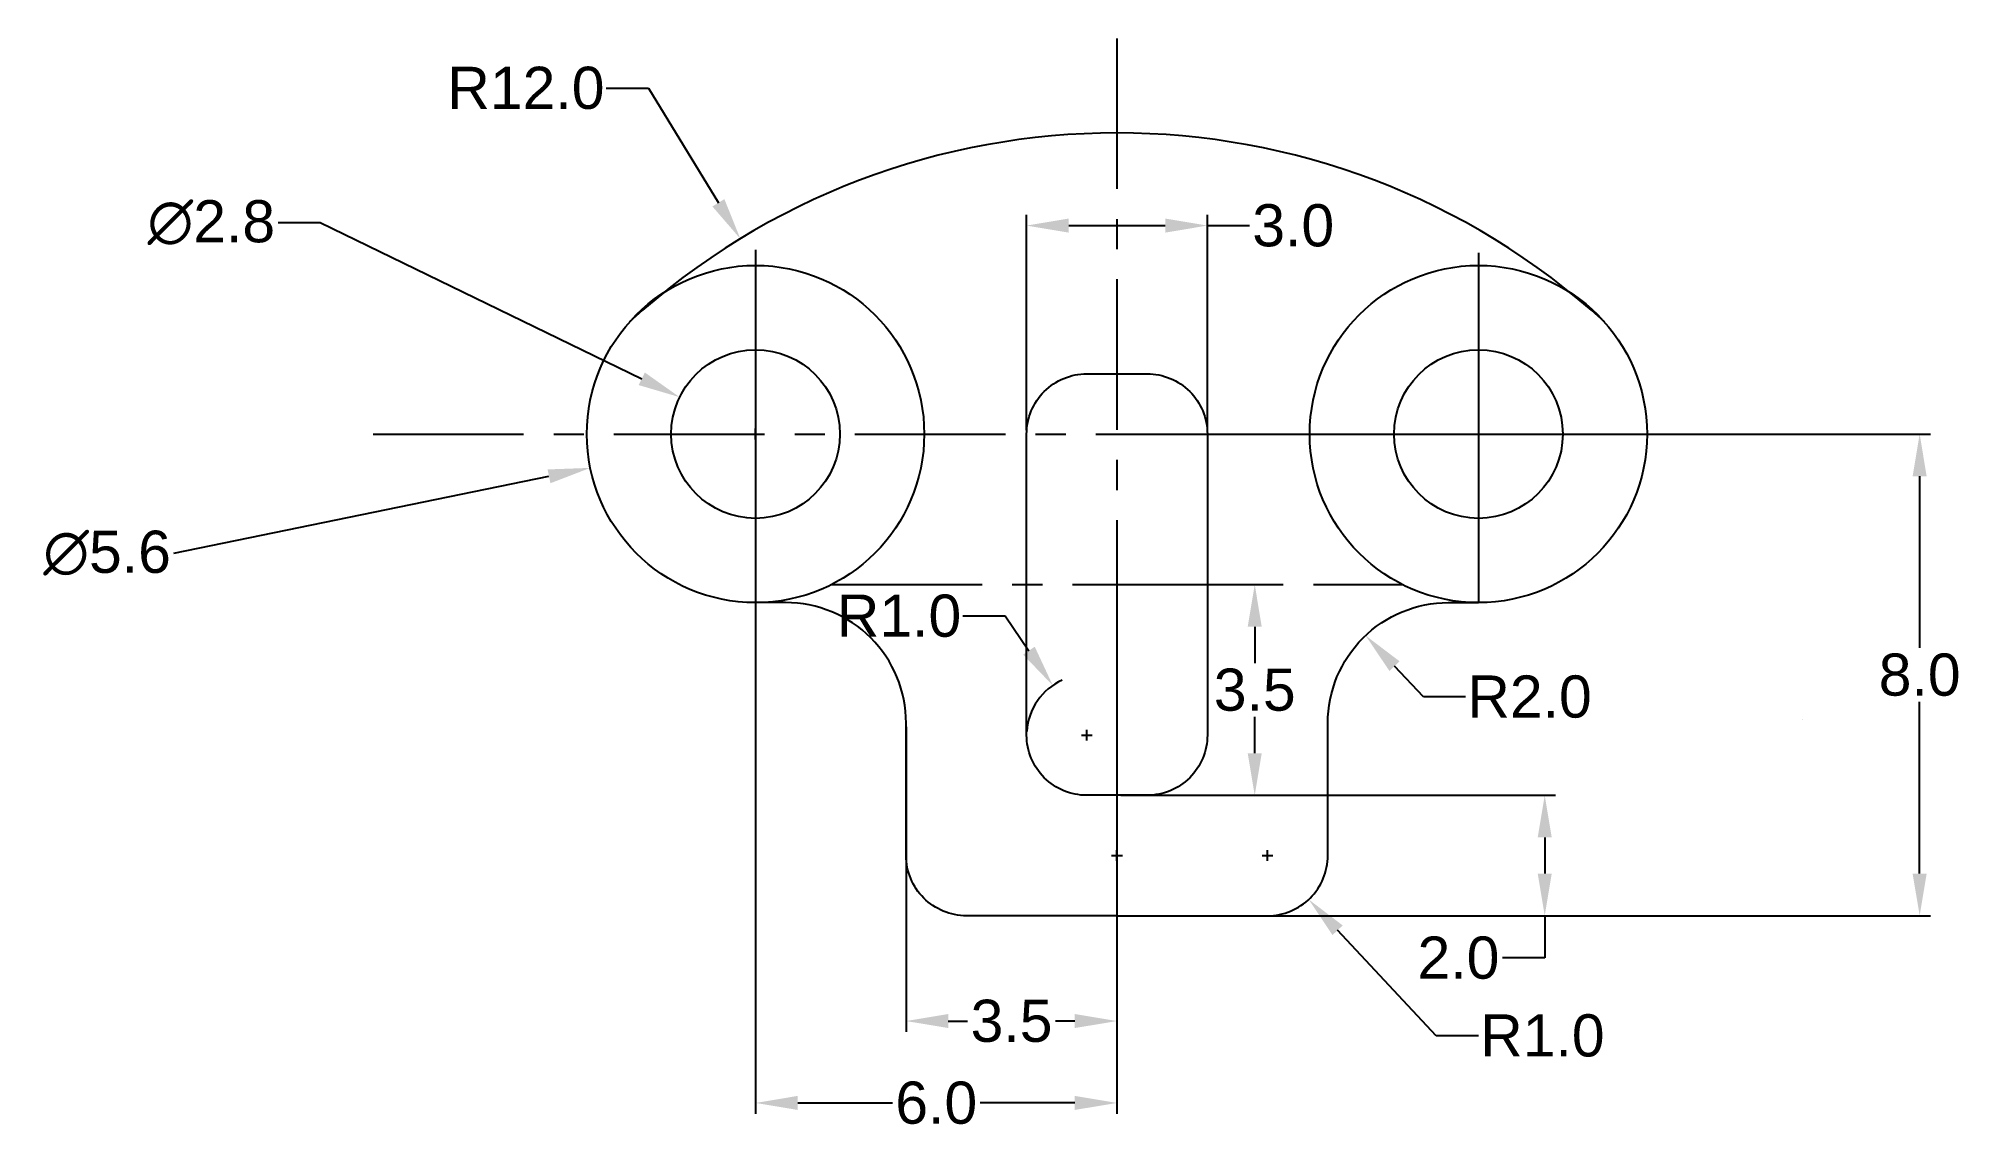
# Model space of a CAD drawing. Header units: inches. Extents: x 14.1 to 46, y 1.3 to 19.5.
import ezdxf

# ---------------------------------------------------------------- set-up
doc = ezdxf.new("R2010")
doc.units = ezdxf.units.IN
doc.header["$MEASUREMENT"] = 0
doc.linetypes.add('CENTERX2', pattern=[4, 2.5, -0.5, 0.5, -0.5])
doc.layers.get('0').update_dxf_attribs({"color": 12})
doc.layers.add('DIM', color=7, linetype='Continuous')
doc.styles.get("Standard").update_dxf_attribs({"font": 'arial.ttf'})
doc.dimstyles.get("Standard").update_dxf_attribs({"dimtxt": 0.7, "dimasz": 0.7, "dimexe": 0.18, "dimexo": 0.0625, "dimgap": 0.09, "dimtad": 0, "dimtih": 1, "dimtoh": 1, "dimdec": 1, "dimzin": 0, "dimdsep": 46, "dimtxsty": 'Standard', "dimcen": 0.09, "dimadec": 0, "dimazin": 0, "dimtfac": 1, "dimtdec": 1, "dimtofl": 0, "dimtmove": 0, "dimatfit": 3, "dimfxl": 1, "dimtolj": 1, "dimtzin": 0, "dimarcsym": 0})

# ---------------------------------------------------------------- blocks, each defined once
blk = doc.blocks.new('*D2')
at = {"layer": 'Defpoints', "color": 0, "transparency": 16777216}
for p in [(33.535, 16.371), (30.535, 12.909), (33.535, 12.909)]:
    blk.add_point(p, dxfattribs=at)
at = {"layer": 'DIM', "color": 0, "lineweight": -2, "transparency": 16777216}
for p, q in [((30.535, 12.971), (30.535, 16.551)), ((31.235, 16.371), (32.835, 16.371)), ((33.535, 12.971), (33.535, 16.551)), ((33.535, 16.371), (34.235, 16.371))]:
    blk.add_line(p, q, dxfattribs=at)
at = {"layer": 'DIM', "color": 0, "transparency": 16777216}
for points in [[(31.235, 16.488), (31.235, 16.254), (30.535, 16.371)], [(32.835, 16.488), (32.835, 16.254), (33.535, 16.371)]]:
    blk.add_solid(points, dxfattribs=at)
at = {"layer": 'DIM', "color": 0, "transparency": 16777216, "insert": (34.961, 16.371), "char_height": 0.7, "attachment_point": 5}
blk.add_mtext('\\A1;3.0', dxfattribs=at)
blk = doc.blocks.new('*D3')
at = {"layer": 'Defpoints', "color": 0, "transparency": 16777216}
for p in [(28.535, 8.109), (32.035, 8.109), (32.035, 3.16)]:
    blk.add_point(p, dxfattribs=at)
at = {"layer": 'DIM', "color": 0, "lineweight": -2, "transparency": 16777216}
for p, q in [((28.535, 8.046), (28.535, 2.98)), ((32.035, 8.046), (32.035, 2.98)), ((29.235, 3.16), (29.555, 3.16)), ((31.335, 3.16), (31.015, 3.16))]:
    blk.add_line(p, q, dxfattribs=at)
at = {"layer": 'DIM', "color": 0, "transparency": 16777216}
for points in [[(29.235, 3.277), (29.235, 3.044), (28.535, 3.16)], [(31.335, 3.277), (31.335, 3.044), (32.035, 3.16)]]:
    blk.add_solid(points, dxfattribs=at)
at = {"layer": 'DIM', "color": 0, "transparency": 16777216, "insert": (30.285, 3.16), "char_height": 0.7, "attachment_point": 5}
blk.add_mtext('\\A1;3.5', dxfattribs=at)
blk = doc.blocks.new('*D4')
at = {"layer": 'Defpoints', "color": 0, "transparency": 16777216}
for p in [(32.035, 6.909), (32.035, 4.909), (39.136, 4.909)]:
    blk.add_point(p, dxfattribs=at)
at = {"layer": 'DIM', "color": 0, "lineweight": -2, "transparency": 16777216}
for p, q in [((32.098, 6.909), (39.316, 6.909)), ((39.136, 6.209), (39.136, 5.609)), ((32.098, 4.909), (39.316, 4.909)), ((39.136, 4.909), (39.136, 4.209)), ((39.136, 4.209), (38.436, 4.209))]:
    blk.add_line(p, q, dxfattribs=at)
at = {"layer": 'DIM', "color": 0, "transparency": 16777216}
for points in [[(39.019, 6.209), (39.252, 6.209), (39.136, 6.909)], [(39.019, 5.609), (39.252, 5.609), (39.136, 4.909)]]:
    blk.add_solid(points, dxfattribs=at)
at = {"layer": 'DIM', "color": 0, "transparency": 16777216, "insert": (37.704, 4.209), "char_height": 0.7, "attachment_point": 5}
blk.add_mtext('\\A1;2.0', dxfattribs=at)
blk = doc.blocks.new('*D5')
at = {"layer": 'Defpoints', "color": 0, "transparency": 16777216}
for p in [(33.535, 12.909), (45.36, 12.909), (33.285, 4.909)]:
    blk.add_point(p, dxfattribs=at)
at = {"layer": 'DIM', "color": 0, "lineweight": -2, "transparency": 16777216}
for p, q in [((33.598, 12.909), (45.54, 12.909)), ((45.36, 12.209), (45.36, 9.356)), ((45.36, 5.609), (45.36, 8.461)), ((33.348, 4.909), (45.54, 4.909))]:
    blk.add_line(p, q, dxfattribs=at)
at = {"layer": 'DIM', "color": 0, "transparency": 16777216}
for points in [[(45.243, 12.209), (45.476, 12.209), (45.36, 12.909)], [(45.243, 5.609), (45.476, 5.609), (45.36, 4.909)]]:
    blk.add_solid(points, dxfattribs=at)
at = {"layer": 'DIM', "color": 0, "transparency": 16777216, "insert": (45.36, 8.909), "char_height": 0.7, "attachment_point": 5}
blk.add_mtext('\\A1;8.0', dxfattribs=at)
blk = doc.blocks.new('*D6')
at = {"layer": 'Defpoints', "color": 0, "transparency": 16777216}
for p in [(32.035, 10.409), (32.035, 6.909), (34.322, 6.909)]:
    blk.add_point(p, dxfattribs=at)
at = {"layer": 'DIM', "color": 0, "lineweight": -2, "transparency": 16777216}
for p, q in [((32.098, 10.409), (34.502, 10.409)), ((34.322, 9.709), (34.322, 9.106)), ((34.322, 7.609), (34.322, 8.211)), ((32.098, 6.909), (34.502, 6.909))]:
    blk.add_line(p, q, dxfattribs=at)
at = {"layer": 'DIM', "color": 0, "transparency": 16777216}
for points in [[(34.205, 9.709), (34.438, 9.709), (34.322, 10.409)], [(34.205, 7.609), (34.438, 7.609), (34.322, 6.909)]]:
    blk.add_solid(points, dxfattribs=at)
at = {"layer": 'DIM', "color": 0, "transparency": 16777216, "insert": (34.322, 8.659), "char_height": 0.7, "attachment_point": 5}
blk.add_mtext('\\A1;3.5', dxfattribs=at)
blk = doc.blocks.new('*D7')
at = {"layer": 'Defpoints', "color": 0, "transparency": 16777216}
for p in [(26.035, 10.883), (32.035, 10.883), (32.035, 1.8)]:
    blk.add_point(p, dxfattribs=at)
at = {"layer": 'DIM', "color": 0, "lineweight": -2, "transparency": 16777216}
for p, q in [((26.035, 10.82), (26.035, 1.62)), ((32.035, 10.82), (32.035, 1.62)), ((26.735, 1.8), (28.307, 1.8)), ((31.335, 1.8), (29.763, 1.8))]:
    blk.add_line(p, q, dxfattribs=at)
at = {"layer": 'DIM', "color": 0, "transparency": 16777216}
for points in [[(26.735, 1.917), (26.735, 1.684), (26.035, 1.8)], [(31.335, 1.917), (31.335, 1.684), (32.035, 1.8)]]:
    blk.add_solid(points, dxfattribs=at)
at = {"layer": 'DIM', "color": 0, "transparency": 16777216, "insert": (29.035, 1.8), "char_height": 0.7, "attachment_point": 5}
blk.add_mtext('\\A1;6.0', dxfattribs=at)
blk = doc.blocks.new('*D8')
at = {"layer": 'Defpoints', "color": 0, "transparency": 16777216}
for p in [(30.97, 8.733), (31.535, 7.909)]:
    blk.add_point(p, dxfattribs=at)
at = {"layer": 'DIM', "color": 0, "lineweight": -2, "transparency": 16777216}
for p, q in [((29.478, 9.888), (30.178, 9.888)), ((30.178, 9.888), (30.574, 9.311)), ((31.535, 7.819), (31.535, 7.999)), ((31.445, 7.909), (31.625, 7.909))]:
    blk.add_line(p, q, dxfattribs=at)
blk.add_arc((31.535, 7.909), 1, 114.1247, 176.419, dxfattribs=at)
at = {"layer": 'DIM', "color": 0, "transparency": 16777216}
blk.add_solid([(30.67, 9.377), (30.477, 9.245), (30.97, 8.733)], dxfattribs=at)
at = {"layer": 'DIM', "color": 0, "transparency": 16777216, "insert": (28.417, 9.888), "char_height": 0.7, "attachment_point": 5}
blk.add_mtext('\\A1;R1.0', dxfattribs=at)
blk = doc.blocks.new('*D10')
at = {"layer": 'Defpoints', "color": 0, "transparency": 16777216}
for p in [(36.162, 9.563), (37.535, 8.109)]:
    blk.add_point(p, dxfattribs=at)
at = {"layer": 'DIM', "color": 0, "lineweight": -2, "transparency": 16777216}
for p, q in [((37.123, 8.545), (36.643, 9.054)), ((37.823, 8.545), (37.123, 8.545))]:
    blk.add_line(p, q, dxfattribs=at)
at = {"layer": 'DIM', "color": 0, "transparency": 16777216}
blk.add_solid([(36.727, 9.134), (36.558, 8.974), (36.162, 9.563)], dxfattribs=at)
at = {"layer": 'DIM', "color": 0, "transparency": 16777216, "insert": (38.884, 8.545), "char_height": 0.7, "attachment_point": 5}
blk.add_mtext('\\A1;R2.0', dxfattribs=at)
blk = doc.blocks.new('*D11')
at = {"layer": 'Defpoints', "color": 0, "transparency": 16777216}
for p in [(34.535, 5.909), (35.219, 5.179)]:
    blk.add_point(p, dxfattribs=at)
at = {"layer": 'DIM', "color": 0, "lineweight": -2, "transparency": 16777216}
for p, q in [((34.445, 5.909), (34.625, 5.909)), ((34.535, 5.819), (34.535, 5.999)), ((37.336, 2.917), (35.697, 4.668)), ((38.036, 2.917), (37.336, 2.917))]:
    blk.add_line(p, q, dxfattribs=at)
at = {"layer": 'DIM', "color": 0, "transparency": 16777216}
blk.add_solid([(35.782, 4.748), (35.612, 4.588), (35.219, 5.179)], dxfattribs=at)
at = {"layer": 'DIM', "color": 0, "transparency": 16777216, "insert": (39.097, 2.917), "char_height": 0.7, "attachment_point": 5}
blk.add_mtext('\\A1;R1.0', dxfattribs=at)
blk = doc.blocks.new('*D12')
at = {"layer": 'Defpoints', "color": 0, "transparency": 16777216}
for p in [(25.783, 16.151), (32.035, 5.909)]:
    blk.add_point(p, dxfattribs=at)
at = {"layer": 'DIM', "color": 0, "lineweight": -2, "transparency": 16777216}
for p, q in [((23.556, 18.654), (24.256, 18.654)), ((24.256, 18.654), (25.419, 16.749)), ((31.945, 5.909), (32.125, 5.909)), ((32.035, 5.819), (32.035, 5.999))]:
    blk.add_line(p, q, dxfattribs=at)
at = {"layer": 'DIM', "color": 0, "transparency": 16777216}
blk.add_solid([(25.518, 16.81), (25.319, 16.688), (25.783, 16.151)], dxfattribs=at)
at = {"layer": 'DIM', "color": 0, "transparency": 16777216, "insert": (22.223, 18.654), "char_height": 0.7, "attachment_point": 5}
blk.add_mtext('\\A1;R12.0', dxfattribs=at)
blk = doc.blocks.new('*D13')
at = {"layer": 'Defpoints', "color": 0, "transparency": 16777216}
for p in [(24.776, 13.521), (27.294, 12.297)]:
    blk.add_point(p, dxfattribs=at)
at = {"layer": 'DIM', "color": 0, "lineweight": -2, "transparency": 16777216}
for p, q in [((18.11, 16.42), (18.81, 16.42)), ((18.81, 16.42), (24.146, 13.827)), ((25.945, 12.909), (26.125, 12.909)), ((26.035, 12.819), (26.035, 12.999))]:
    blk.add_line(p, q, dxfattribs=at)
at = {"layer": 'DIM', "color": 0, "transparency": 16777216}
blk.add_solid([(24.197, 13.931), (24.095, 13.722), (24.776, 13.521)], dxfattribs=at)
at = {"layer": 'DIM', "color": 0, "transparency": 16777216, "insert": (17.001, 16.42), "char_height": 0.7, "attachment_point": 5}
blk.add_mtext('\\A1;∅2.8', dxfattribs=at)
blk = doc.blocks.new('*D14')
at = {"layer": 'Defpoints', "color": 0, "transparency": 16777216}
for p in [(28.778, 13.47), (23.292, 12.347)]:
    blk.add_point(p, dxfattribs=at)
at = {"layer": 'DIM', "color": 0, "lineweight": -2, "transparency": 16777216}
for p, q in [((25.945, 12.909), (26.125, 12.909)), ((26.035, 12.819), (26.035, 12.999)), ((16.378, 10.931), (22.606, 12.207))]:
    blk.add_line(p, q, dxfattribs=at)
at = {"layer": 'DIM', "color": 0, "transparency": 16777216}
blk.add_solid([(22.583, 12.321), (22.63, 12.092), (23.292, 12.347)], dxfattribs=at)
at = {"layer": 'DIM', "color": 0, "transparency": 16777216, "insert": (15.271, 10.931), "char_height": 0.7, "attachment_point": 5}
blk.add_mtext('\\A1;∅5.6', dxfattribs=at)

msp = doc.modelspace()

# ---------------------------------------------------------------- linework, layer by layer
at = {"linetype": 'CENTERX2'}
for p, q in [((32.035, 19.479), (32.035, 2.723)), ((19.685, 12.909), (43.415, 12.909)), ((27.296, 10.409), (36.774, 10.409))]:
    msp.add_line(p, q, dxfattribs=at)
for p, q in [((26.035, 15.967), (26.035, 10.109)), ((38.035, 15.918), (38.035, 10.109)), ((43.415, 8.163), (43.415, 8.163))]:
    msp.add_line(p, q)
msp.add_lwpolyline([(31.535, 13.909), (32.535, 13.909, -0.414214), (33.535, 12.909), (33.535, 7.909, -0.414214), (32.535, 6.909), (31.535, 6.909, -0.414214), (30.535, 7.909), (30.535, 12.909, -0.414214)], format="xyb", close=True)
for points in [[(32.035, 4.909), (29.535, 4.909, -0.414214), (28.535, 5.909), (28.535, 8.109, 0.414214), (26.535, 10.109), (26.035, 10.109)], [(32.035, 4.909), (34.535, 4.909, 0.414214), (35.535, 5.909), (35.535, 8.109, -0.414214), (37.535, 10.109), (38.035, 10.109)]]:
    msp.add_lwpolyline(points, format="xyb")
for centre, radius in [((26.035, 12.909), 2.8), ((38.035, 12.909), 2.8), ((26.035, 12.909), 1.4), ((38.035, 12.909), 1.4)]:
    msp.add_circle(centre, radius)
msp.add_arc((32.035, 5.909), 12, 47.5997, 132.4003)

# ---------------------------------------------------------------- dimensions: what is measured, and where the dimension line sits
at = {"layer": 'DIM'}
for center, mpoint, picture, middle in [((32.035, 5.909), (25.783, 16.151), '*D12', (22.223, 18.654)), ((37.535, 8.109), (36.162, 9.563), '*D10', (38.884, 8.545)), ((34.535, 5.909), (35.219, 5.179), '*D11', (39.097, 2.917))]:
    dim = msp.add_radius_dim(center=center, mpoint=mpoint, dimstyle='Standard', dxfattribs=at)
    dim.commit()
    dim.dimension.update_dxf_attribs({"geometry": picture, "text_midpoint": middle, "dimtype": 164})
for p1, p2, picture, middle in [((27.294, 12.297), (24.776, 13.521), '*D13', (17.001, 16.42)), ((28.778, 13.47), (23.292, 12.347), '*D14', (16.378, 10.931))]:
    dim = msp.add_diameter_dim_2p(p1=p1, p2=p2, dimstyle='Standard', dxfattribs=at)
    dim.commit()
    dim.dimension.update_dxf_attribs({"geometry": picture, "text_midpoint": middle, "dimtype": 163})
for base, p1, p2, picture, middle in [((33.535, 16.371), (30.535, 12.909), (33.535, 12.909), '*D2', (34.961, 16.371)), ((32.035, 1.8), (26.035, 10.883), (32.035, 10.883), '*D7', (29.035, 1.8)), ((32.035, 3.16), (28.535, 8.109), (32.035, 8.109), '*D3', (30.285, 3.16))]:
    dim = msp.add_linear_dim(base=base, p1=p1, p2=p2, dimstyle='Standard', dxfattribs=at)
    dim.commit()
    dim.dimension.update_dxf_attribs({"geometry": picture, "text_midpoint": middle})
for base, p1, p2, picture, middle in [((45.36, 12.909), (33.285, 4.909), (33.535, 12.909), '*D5', (45.36, 8.909)), ((34.322, 6.909), (32.035, 10.409), (32.035, 6.909), '*D6', (34.322, 8.659)), ((39.136, 4.909), (32.035, 6.909), (32.035, 4.909), '*D4', (37.704, 4.209))]:
    dim = msp.add_linear_dim(base=base, p1=p1, p2=p2, angle=90, dimstyle='Standard', dxfattribs=at)
    dim.commit()
    dim.dimension.update_dxf_attribs({"geometry": picture, "text_midpoint": middle})
dim = msp.add_radius_dim(center=(31.535, 7.909), mpoint=(30.97, 8.733), dimstyle='Standard', dxfattribs=at)
dim.commit()
dim.dimension.update_dxf_attribs({"geometry": '*D8', "text_midpoint": (28.417, 9.888)})

doc.saveas('drawing.dxf')
